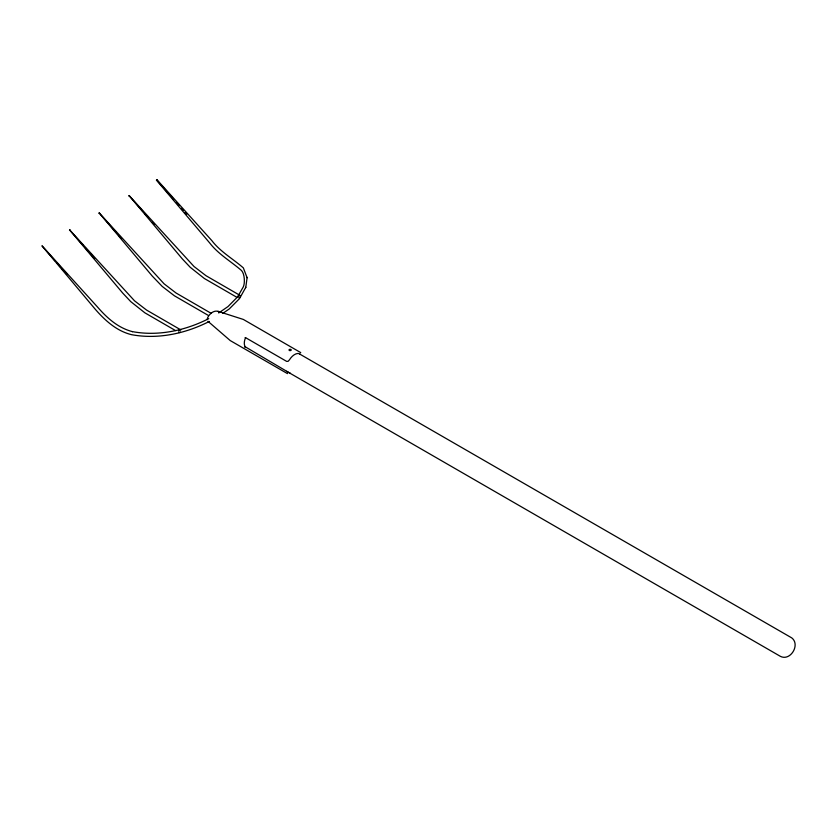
<?xml version="1.0" encoding="UTF-8"?>
<svg xmlns="http://www.w3.org/2000/svg" width="837" height="837" viewBox="0 0 837 837"><rect width="100%" height="100%" fill="white"/><g stroke="black" fill="none" stroke-linecap="round" stroke-linejoin="round"><path stroke-width="1.26" d="M209.281 321.471C185.521 333.597 157.785 339.634 131.304 334.633L131.116 334.57C116.343 330.835 104.834 320.247 95.104 309.073L42.091 245.858L97.322 306.802C106.697 317.6 117.724 327.811 132.413 331.64L132.225 331.588C158.214 336.495 185.427 330.552 208.748 318.646M175.529 330.573L144.906 312.85L130.739 301.613L122.746 293.107L69.659 229.945L134.558 300.839L146.559 310.067L180.436 329.673M208.455 315.507L174.42 295.806L162.252 286.453L152.261 276.074L99.174 212.912L164.073 283.806L176.073 293.023L211.175 313.341M99.53 212.839L99.028 213.351M237.195 297.501L204.374 278.512L190.208 267.275L182.215 258.779L129.128 195.617L194.027 266.511L206.028 275.729L239.905 295.335A1.622 0.931 -60 0 0 238.66 295.775A1.622 0.931 -60 0 0 237.959 297.397M129.484 195.544L128.992 196.057M156.917 179.714L156.456 180.185L156.875 179.641L211.876 240.658C220.393 251.791 232.655 258.57 243.358 267.903L247.093 277.727M239.623 298.422L245.796 287.29M245.743 287.635L247.135 277.371M237.499 297.03L243.274 286.934C245.095 283.345 244.728 273.898 241.506 270.518C230.907 261.343 218.373 254.249 209.668 242.929L156.456 180.185M244.749 347.177L245.126 346.727A10.85 6.267 -60 0 1 245.544 337.646L245.189 337.583M237.687 296.758L228.009 306.572L218.698 312.965M239.434 298.694L229.244 308.958L222.768 313.415M286.652 371.304L780.398 656.354C790.421 661.481 800.528 644.72 791.812 637.93L298.819 353.549A10.85 6.267 -60 0 0 289.497 359.764L288.106 361.322L286.652 361.385L245.544 337.646M299.949 354.365L300.326 354.166M207.942 321.272L230.227 340.565L287.499 373.626M245.126 346.727L288.922 372.611A10.85 6.267 -60 0 0 290.439 373.239M300.734 352.607L243.326 319.431L217.997 311.333L218.865 311.73C214.021 309.209 208.12 314.754 207.126 319.315M69.492 230.363L69.994 229.83M156.665 179.913L173.845 199.551M176.419 202.502L178.992 205.452M181.577 208.392L183.293 210.359M185.008 212.326L186.724 214.293M129.212 195.764L142.96 211.479M144.675 213.445L148.107 217.369M152.407 222.286L154.123 224.243M99.258 213.058L116.437 232.696M119.011 235.647L121.585 238.597M69.743 230.091L83.48 245.816M85.207 247.773L87.78 250.723M90.354 253.674L94.654 258.581M42.101 246.057L54.991 260.788M56.707 262.755L60.138 266.679M61.854 268.646L67.012 274.536M240.209 295.764A1.622 0.931 -60 0 1 239.905 297.208M239.675 297.553A1.622 0.931 -60 0 1 239.1 298.056M178.637 330.981A1.622 0.931 -60 0 1 179.777 329.673A1.622 0.931 -60 0 1 180.74 330.092M180.206 331.891A1.622 0.931 -60 0 1 178.637 332.299M289.56 350.515A1.119 0.649 0 0 0 291.234 349.96A1.119 0.649 0 0 0 289.56 349.395A1.119 0.649 0 0 0 289.56 350.515"/></g></svg>
